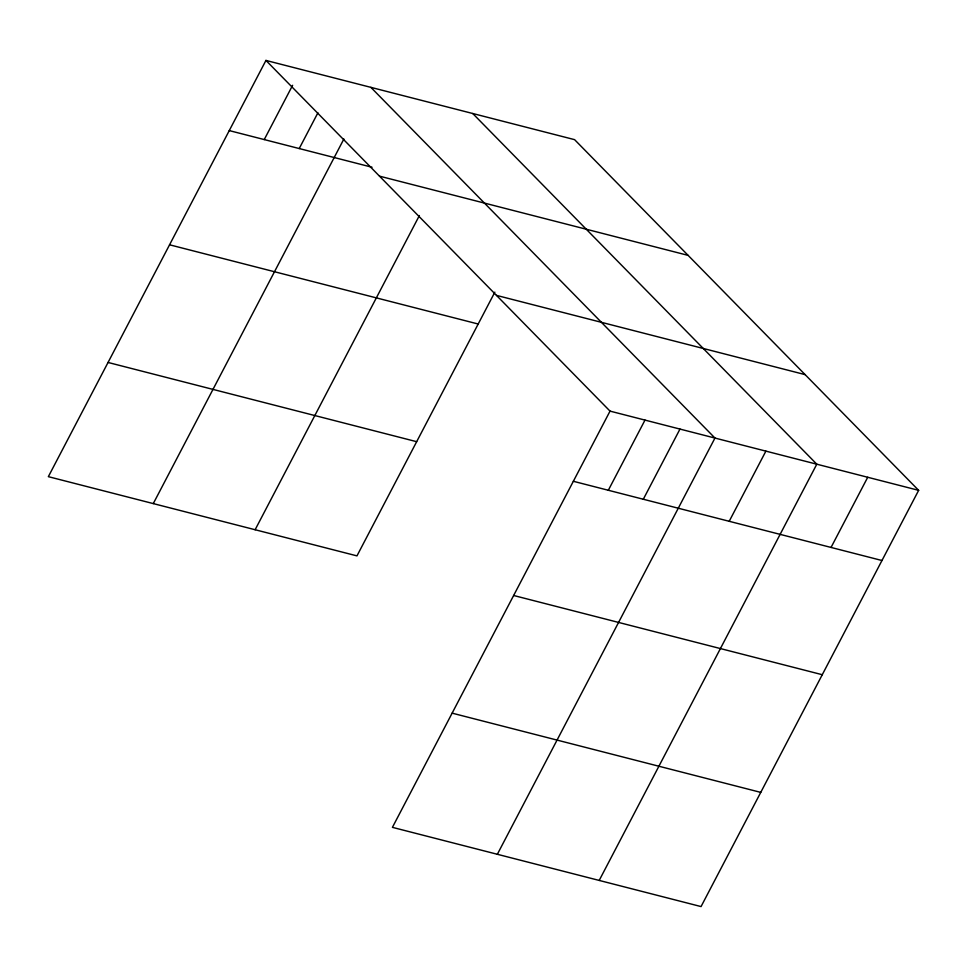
<?xml version="1.0" encoding="UTF-8"?>
<svg xmlns="http://www.w3.org/2000/svg" width="967" height="967" viewBox="0 0 967 967"><rect width="100%" height="100%" fill="white"/><g stroke="black" fill="none" stroke-linecap="round" stroke-linejoin="round"><path stroke-width="1.45" d="M265.949 60.425L610.032 411.12L392.421 827.353L701.051 906.575L918.65 490.342L574.579 139.647L265.949 60.425L48.35 476.658L356.968 555.88L494.85 292.155M264.245 139.574L292.626 85.289M299.226 148.555L317.913 112.801M153.282 503.589L343.889 138.994M255.131 529.735L419.388 215.544M608.316 490.269L645.001 420.089M643.297 499.25L679.982 429.07M497.352 854.284L714.964 438.051L370.881 87.356M729.203 521.298L765.888 451.13M599.202 880.429L816.801 464.196L472.73 113.502M831.04 547.443L867.725 477.275M229.264 130.593L372.029 167.243M379.499 176.151L688.117 255.373M496.482 295.382L805.1 374.616M169.563 244.796L478.182 324.018M610.032 411.12L918.65 490.342M573.346 481.288L881.964 560.509M108.05 362.456L416.668 441.689M513.646 595.491L822.264 674.712M452.133 713.15L760.751 792.384"/></g></svg>
